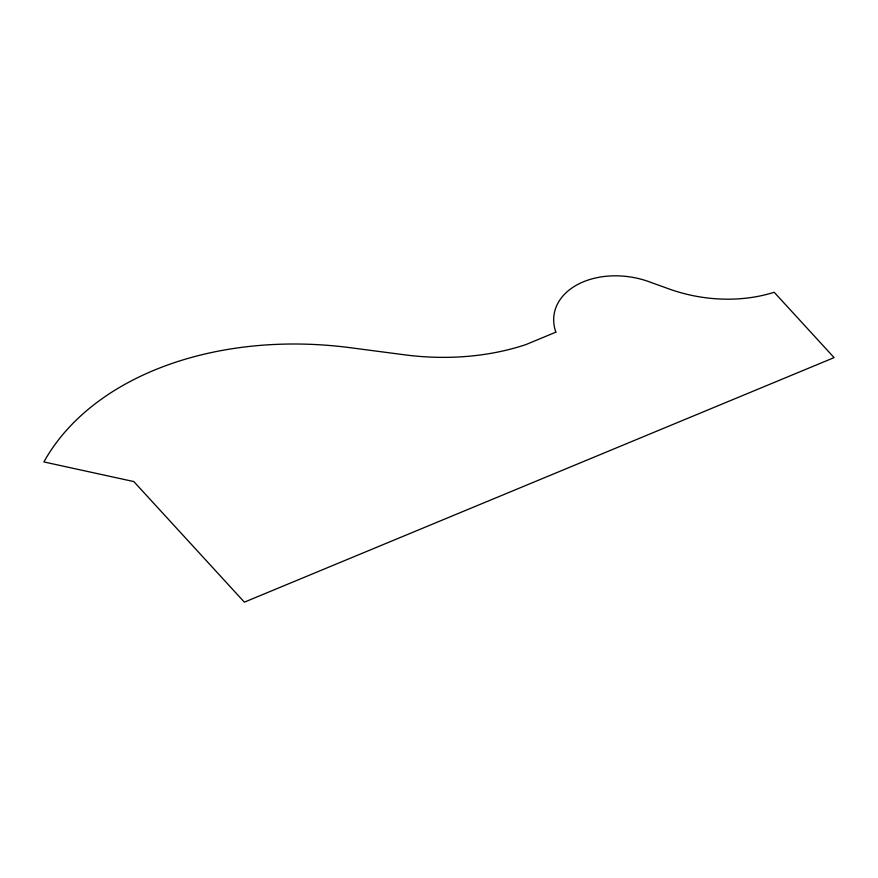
<?xml version="1.0" encoding="UTF-8"?>
<svg xmlns="http://www.w3.org/2000/svg" width="878" height="878" viewBox="0 0 878 878"><rect width="100%" height="100%" fill="white"/><g stroke="black" fill="none" stroke-linecap="round" stroke-linejoin="round"><path stroke-width="1.32" d="M555.851 332.169L525.889 344.593A211.828 147.943 9.1 0 1 404.703 354.833L350.048 347.677A306.126 213.804 9.1 0 0 43.9 461.938L133.818 481.572L244.369 602.154L834.1 357.62L774.176 292.253A122.898 85.835 9.1 0 1 669.288 289.027L651.531 282.65A70.097 48.959 9.1 0 0 578.339 284.154A70.097 48.959 9.1 0 0 555.851 332.169"/></g></svg>
